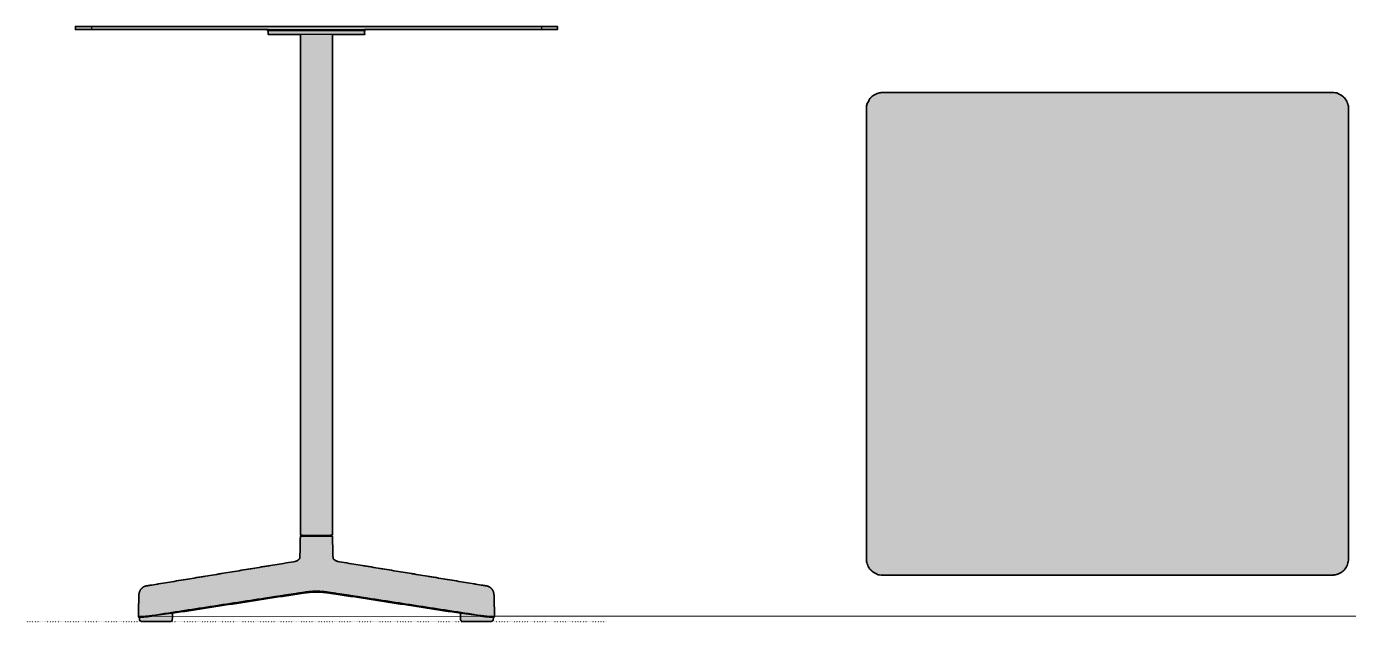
# Model space of a CAD drawing. Header units: millimetres. Extents: x 0 to 1645, y 0 to 740.
import ezdxf

# ---------------------------------------------------------------- set-up
doc = ezdxf.new("R2010")
doc.units = ezdxf.units.MM
doc.linetypes.add('Dots', pattern=[1, 0, -1])
doc.layers.add('Blocks', color=7, linetype='Continuous')
doc.layers.add('Blocks$Fill', color=7, linetype='Continuous', true_color=0xffffff)
for name, color, linetype, lineweight, true_color in [('Blocks$Inner', 7, 'Continuous', 25, 0x007f00), ('Blocks$Outline', 7, 'Continuous', 35, 0xff3f3f), ('Groud', 7, 'Dots', 25, 0x243775)]:
    doc.layers.add(name, color=color, linetype=linetype, lineweight=lineweight, true_color=true_color)

# ---------------------------------------------------------------- blocks, each defined once
blk = doc.blocks.new('Neu Dining Table Top')
at = {"layer": 'Blocks$Fill'}
blk.add_hatch(color=256, dxfattribs=at).paths.add_polyline_path([(600, -280), (600, 280), (600, 280.7), (600, 281.3), (599.9, 282), (599.8, 282.6), (599.7, 283.3), (599.6, 283.9), (599.5, 284.5), (599.3, 285.2), (599.1, 285.8), (598.9, 286.4), (598.7, 287), (598.5, 287.6), (598.2, 288.2), (597.9, 288.8), (597.6, 289.4), (597.3, 290), (597, 290.6), (596.6, 291.1), (596.2, 291.7), (595.8, 292.2), (595.4, 292.7), (595, 293.2), (594.6, 293.7), (594.1, 294.1), (593.7, 294.6), (593.2, 295), (592.7, 295.4), (592.2, 295.8), (591.7, 296.2), (591.1, 296.6), (590.6, 297), (590, 297.3), (589.4, 297.6), (588.8, 297.9), (588.2, 298.2), (587.6, 298.5), (587, 298.7), (586.4, 298.9), (585.8, 299.1), (585.2, 299.3), (584.5, 299.5), (583.9, 299.6), (583.3, 299.7), (582.6, 299.8), (582, 299.9), (581.3, 300), (580.7, 300), (580, 300), (20, 300), (19.3, 300), (18.7, 300), (18, 299.9), (17.4, 299.8), (16.7, 299.7), (16.1, 299.6), (15.5, 299.5), (14.8, 299.3), (14.2, 299.1), (13.6, 298.9), (13, 298.7), (12.4, 298.5), (11.8, 298.2), (11.2, 297.9), (10.6, 297.6), (10, 297.3), (9.4, 297), (8.9, 296.6), (8.3, 296.2), (7.8, 295.8), (7.3, 295.4), (6.8, 295), (6.3, 294.6), (5.9, 294.1), (5.4, 293.7), (5, 293.2), (4.6, 292.7), (4.2, 292.2), (3.8, 291.7), (3.4, 291.1), (3, 290.6), (2.7, 290), (2.4, 289.4), (2.1, 288.8), (1.8, 288.2), (1.5, 287.6), (1.3, 287), (1.1, 286.4), (0.9, 285.8), (0.7, 285.2), (0.5, 284.5), (0.4, 283.9), (0.3, 283.3), (0.2, 282.6), (0.1, 282), (0, 281.3), (0, 280.7), (0, 280), (0, -280), (0, -280.7), (0, -281.3), (0.1, -282), (0.2, -282.6), (0.3, -283.3), (0.4, -283.9), (0.5, -284.5), (0.7, -285.2), (0.9, -285.8), (1.1, -286.4), (1.3, -287), (1.5, -287.6), (1.8, -288.2), (2.1, -288.8), (2.4, -289.4), (2.7, -290), (3, -290.6), (3.4, -291.1), (3.8, -291.7), (4.2, -292.2), (4.6, -292.7), (5, -293.2), (5.4, -293.7), (5.9, -294.1), (6.3, -294.6), (6.8, -295), (7.3, -295.4), (7.8, -295.8), (8.3, -296.2), (8.9, -296.6), (9.4, -297), (10, -297.3), (10.6, -297.6), (11.2, -297.9), (11.8, -298.2), (12.4, -298.5), (13, -298.7), (13.6, -298.9), (14.2, -299.1), (14.8, -299.3), (15.5, -299.5), (16.1, -299.6), (16.7, -299.7), (17.4, -299.8), (18, -299.9), (18.7, -300), (19.3, -300), (20, -300), (580, -300), (580.7, -300), (581.3, -300), (582, -299.9), (582.6, -299.8), (583.3, -299.7), (583.9, -299.6), (584.5, -299.5), (585.2, -299.3), (585.8, -299.1), (586.4, -298.9), (587, -298.7), (587.6, -298.5), (588.2, -298.2), (588.8, -297.9), (589.4, -297.6), (590, -297.3), (590.6, -297), (591.1, -296.6), (591.7, -296.2), (592.2, -295.8), (592.7, -295.4), (593.2, -295), (593.7, -294.6), (594.1, -294.1), (594.6, -293.7), (595, -293.2), (595.4, -292.7), (595.8, -292.2), (596.2, -291.7), (596.6, -291.1), (597, -290.6), (597.3, -290), (597.6, -289.4), (597.9, -288.8), (598.2, -288.2), (598.5, -287.6), (598.7, -287), (598.9, -286.4), (599.1, -285.8), (599.3, -285.2), (599.5, -284.5), (599.6, -283.9), (599.7, -283.3), (599.8, -282.6), (599.9, -282), (600, -281.3), (600, -280.7)], flags=0)
at = {"layer": 'Blocks$Inner'}
for p, q in [((580, 300), (20, 300)), ((0, 280), (0, -280)), ((600, -280), (600, 280)), ((20, -300), (580, -300))]:
    blk.add_line(p, q, dxfattribs=at)
for points in [[(20, 300), (14.6, 300), (5.4, 294.6), (0, 285.4), (0, 280)], [(600, 280), (600, 285.4), (594.6, 294.6), (585.4, 300), (580, 300)], [(0, -280), (0, -285.4), (5.4, -294.6), (14.6, -300), (20, -300)], [(580, -300), (585.4, -300), (594.6, -294.6), (600, -285.4), (600, -280)]]:
    blk.add_open_spline(points, degree=2, dxfattribs=at)
at = {"layer": 'Blocks$Outline'}
blk.add_open_spline([(600, -280), (600, 0), (600, 280), (600, 285.4), (594.6, 294.6), (585.4, 300), (580, 300), (300, 300), (20, 300), (14.6, 300), (5.4, 294.6), (0, 285.4), (0, 280), (0, 0), (0, -280), (0, -285.4), (5.4, -294.6), (14.6, -300), (20, -300), (300, -300), (580, -300), (585.4, -300), (594.6, -294.6), (600, -285.4), (600, -280)], degree=2, knots=[563, 563, 563, 1123, 1123, 1124, 1125, 1126, 1126, 1686, 1686, 1687, 1688, 1689, 1689, 2249, 2249, 2250, 2251, 2252, 2252, 2812, 2812, 2813, 2814, 2815, 2815, 2815], dxfattribs=at)
blk = doc.blocks.new('Neu Dining Table Side')
at = {"layer": 'Blocks$Fill'}
blk.add_hatch(color=256, dxfattribs=at).paths.add_polyline_path([(80.9, 736.1), (60.9, 736.1), (60.9, 740.1), (80.9, 740.1), (640.9, 740.1), (660.9, 740.1), (660.9, 736.1), (640.9, 736.1), (420.9, 736.1), (420.9, 735.1), (420.9, 730.1), (380.9, 730.1), (380.9, 107.5), (378.4, 107.5), (378.4, 106), (380.9, 106), (381.2, 89.6), (381.6, 78.6), (381.8, 78.4), (382, 78.1), (382.2, 77.9), (382.5, 77.6), (382.7, 77.4), (382.9, 77.1), (383.2, 76.9), (383.4, 76.7), (383.7, 76.5), (383.9, 76.3), (384.2, 76.1), (384.4, 76), (384.7, 75.8), (385, 75.6), (385.3, 75.5), (385.6, 75.4), (385.9, 75.2), (386.2, 75.1), (386.5, 75), (386.8, 74.9), (387.1, 74.8), (387.4, 74.8), (387.7, 74.7), (387.7, 74.7), (572.7, 44.3), (572.9, 44.3), (573.1, 44.2), (573.4, 44.2), (573.6, 44.1), (573.9, 44), (574.1, 44), (574.4, 43.9), (574.6, 43.8), (574.8, 43.7), (575.1, 43.6), (575.3, 43.5), (575.5, 43.4), (575.7, 43.3), (576, 43.2), (576.2, 43.1), (576.4, 42.9), (576.6, 42.8), (576.8, 42.7), (577, 42.5), (577.2, 42.4), (577.4, 42.2), (577.6, 42.1), (577.8, 41.9), (578, 41.7), (578.2, 41.6), (578.4, 41.4), (578.5, 41.2), (578.7, 41), (578.9, 40.8), (579, 40.6), (579.2, 40.4), (579.4, 40.2), (579.5, 40), (579.6, 39.8), (579.8, 39.6), (579.9, 39.4), (580.1, 39.2), (580.2, 39), (580.3, 38.8), (580.4, 38.5), (580.5, 38.3), (580.7, 38.1), (580.8, 37.9), (580.9, 37.6), (581, 37.4), (581, 37.2), (581.1, 36.9), (581.2, 36.7), (581.3, 36.5), (581.4, 36.2), (581.4, 36), (581.5, 35.7), (581.6, 35.5), (581.6, 35.2), (581.7, 35), (581.7, 34.8), (581.8, 34.5), (581.8, 34.3), (581.8, 34), (581.8, 33.8), (581.9, 33.5), (581.9, 33.3), (581.9, 33), (581.9, 32.8), (582.6, 6.4), (582.6, 6.3), (582.6, 6.3), (582.6, 6.3), (582.6, 6.2), (582.6, 6.2), (582.6, 6.1), (582.5, 6.1), (582.5, 6.1), (582.5, 6), (582.5, 6), (582.5, 5.9), (582.5, 5.9), (582.4, 5.9), (582.4, 5.8), (582.4, 5.8), (582.4, 5.8), (582.3, 5.7), (582.3, 5.7), (582.3, 5.7), (582.3, 5.6), (582.2, 5.6), (582.2, 5.6), (582.2, 5.5), (582.1, 5.5), (582.1, 5.5), (582.1, 5.5), (582, 5.4), (582, 5.4), (582, 5.4), (581.9, 5.4), (581.9, 5.4), (581.8, 5.3), (581.8, 5.3), (581.8, 5.3), (581.7, 5.3), (581.7, 5.3), (581.6, 5.3), (581.6, 5.3), (581.5, 5.3), (581.5, 5.3), (581.5, 5.3), (581.4, 5.3), (581.2, 5.2), (581.2, 4.6), (581, 2.3), (581, 2.3), (581, 2.2), (581, 2.1), (581, 2), (581, 1.9), (580.9, 1.8), (580.9, 1.8), (580.9, 1.7), (580.9, 1.6), (580.8, 1.5), (580.8, 1.4), (580.7, 1.4), (580.7, 1.3), (580.7, 1.2), (580.6, 1.1), (580.6, 1.1), (580.5, 1), (580.5, 0.9), (580.4, 0.9), (580.3, 0.8), (580.3, 0.8), (580.2, 0.7), (578.5, 0.1), (577.9, 0.1), (542.7, 0.1), (542.6, 0.1), (542.6, 0.1), (542.5, 0.1), (542.4, 0.1), (542.3, 0.1), (542.2, 0.1), (542.1, 0.1), (542.1, 0.2), (542, 0.2), (541.9, 0.2), (541.8, 0.3), (541.7, 0.3), (541.7, 0.3), (541.6, 0.4), (541.5, 0.4), (541.4, 0.5), (541.4, 0.5), (541.3, 0.6), (541.2, 0.6), (541.2, 0.7), (541.1, 0.7), (541, 0.8), (541, 0.9), (540.9, 0.9), (540.9, 1), (540.8, 1.1), (540.8, 1.1), (540.7, 1.2), (540.7, 1.3), (540.6, 1.3), (540.6, 1.4), (540.5, 1.5), (540.5, 1.6), (540.5, 1.7), (540.4, 1.7), (540.4, 1.8), (540.4, 1.9), (540.4, 2), (540.4, 2.1), (540.3, 2.2), (540.3, 2.2), (540.3, 2.3), (540.1, 4.6), (540.2, 10.3), (371.6, 36.1), (368.3, 36.4), (365, 36.6), (361.7, 36.7), (360.2, 36.7), (356.9, 36.6), (353.6, 36.4), (350.3, 36.1), (347.1, 35.7), (181.6, 10.3), (181.7, 4.6), (181.5, 2.3), (181.5, 2.2), (181.5, 2.2), (181.5, 2.1), (181.5, 2), (181.5, 1.9), (181.4, 1.8), (181.4, 1.7), (181.4, 1.7), (181.3, 1.6), (181.3, 1.5), (181.3, 1.4), (181.2, 1.3), (181.2, 1.3), (181.1, 1.2), (181.1, 1.1), (181.1, 1.1), (181, 1), (180.9, 0.9), (180.9, 0.9), (180.8, 0.8), (180.8, 0.7), (180.7, 0.7), (180.6, 0.6), (180.6, 0.6), (180.5, 0.5), (180.4, 0.5), (180.4, 0.4), (180.3, 0.4), (180.2, 0.3), (180.1, 0.3), (180, 0.3), (180, 0.2), (179.9, 0.2), (179.8, 0.2), (179.7, 0.1), (179.6, 0.1), (179.6, 0.1), (179.5, 0.1), (179.4, 0.1), (179.3, 0.1), (179.2, 0.1), (179.1, 0.1), (179, 0.1), (143.3, 0.1), (141.6, 0.7), (141.6, 0.8), (141.5, 0.8), (141.5, 0.9), (141.4, 0.9), (141.3, 1), (141.3, 1.1), (141.2, 1.1), (141.2, 1.2), (141.2, 1.3), (141.1, 1.4), (141.1, 1.4), (141, 1.5), (141, 1.6), (141, 1.7), (140.9, 1.8), (140.9, 1.8), (140.9, 1.9), (140.9, 2), (140.9, 2.1), (140.8, 2.2), (140.8, 2.3), (140.8, 2.3), (140.6, 4.6), (140.6, 5.2), (140.5, 5.2), (140.4, 5.3), (140.3, 5.3), (140.2, 5.3), (140.2, 5.3), (140.1, 5.3), (140.1, 5.3), (140, 5.4), (140, 5.4), (140, 5.4), (139.9, 5.4), (139.9, 5.4), (139.9, 5.4), (139.8, 5.4), (139.8, 5.5), (139.8, 5.5), (139.8, 5.5), (139.8, 5.5), (139.8, 5.5), (139.7, 5.5), (139.7, 5.5), (139.7, 5.5), (139.7, 5.5), (139.7, 5.6), (139.7, 5.6), (139.6, 5.6), (139.6, 5.6), (139.6, 5.6), (139.6, 5.6), (139.5, 5.7), (139.5, 5.7), (139.5, 5.7), (139.5, 5.7), (139.5, 5.7), (139.5, 5.8), (139.5, 5.8), (139.4, 5.8), (139.4, 5.8), (139.4, 5.8), (139.4, 5.9), (139.4, 5.9), (139.4, 5.9), (139.4, 5.9), (139.4, 6), (139.3, 6), (139.3, 6), (139.3, 6), (139.3, 6.1), (139.3, 6.1), (139.3, 6.1), (139.3, 6.1), (139.3, 6.2), (139.3, 6.2), (139.3, 6.2), (139.3, 6.2), (139.3, 6.3), (139.3, 6.3), (139.3, 6.3), (139.3, 6.3), (139.3, 6.3), (139.3, 6.4), (139.3, 6.4), (139.9, 32.8), (140, 33), (140, 33.3), (140, 33.5), (140, 33.8), (140, 34), (140.1, 34.3), (140.1, 34.5), (140.1, 34.8), (140.2, 35), (140.2, 35.2), (140.3, 35.5), (140.4, 35.7), (140.4, 36), (140.5, 36.2), (140.6, 36.5), (140.6, 36.7), (140.7, 36.9), (140.8, 37.2), (140.9, 37.4), (141, 37.6), (141.1, 37.9), (141.2, 38.1), (141.3, 38.3), (141.4, 38.5), (141.5, 38.8), (141.7, 39), (141.8, 39.2), (141.9, 39.4), (142.1, 39.6), (142.2, 39.8), (142.4, 40), (142.5, 40.2), (142.7, 40.4), (142.8, 40.6), (143, 40.8), (143.2, 41), (143.3, 41.2), (143.5, 41.4), (143.7, 41.6), (143.9, 41.7), (144, 41.9), (144.2, 42.1), (144.4, 42.2), (144.6, 42.4), (144.8, 42.5), (145, 42.7), (145.2, 42.8), (145.5, 42.9), (145.7, 43.1), (145.9, 43.2), (146.1, 43.3), (146.3, 43.4), (146.6, 43.5), (146.8, 43.6), (147, 43.7), (147.3, 43.8), (147.5, 43.9), (147.7, 44), (148, 44), (148.2, 44.1), (148.5, 44.2), (148.7, 44.2), (149, 44.3), (149.2, 44.3), (334.2, 74.7), (334.5, 74.8), (334.8, 74.8), (335.1, 74.9), (335.4, 75), (335.7, 75.1), (336, 75.2), (336.2, 75.3), (336.5, 75.5), (336.7, 75.6), (336.7, 75.6), (336.7, 75.6), (336.7, 75.6), (336.7, 75.6), (336.7, 75.6), (337, 75.7), (337.3, 75.9), (337.6, 76.1), (337.9, 76.3), (338.1, 76.5), (338.4, 76.7), (338.6, 76.9), (338.9, 77.1), (339.1, 77.3), (339.3, 77.5), (339.6, 77.8), (339.8, 78), (340, 78.3), (340.3, 78.7), (340.6, 89.6), (340.9, 106), (343.4, 106), (343.4, 107.5), (340.9, 107.5), (340.9, 730.1), (300.9, 730.1), (300.9, 735.1), (300.9, 736.1)], flags=0)
at = {"layer": 'Blocks$Inner'}
for p, q in [((80.9, 736.1), (640.9, 736.1)), ((300.9, 735.1), (300.9, 736.1)), ((420.9, 736.1), (420.9, 735.1)), ((343.4, 107.5), (343.4, 106)), ((378.4, 107.5), (378.4, 106))]:
    blk.add_line(p, q, dxfattribs=at)
blk.add_lwpolyline([(80.9, 740.1), (80.9, 736.1), (60.9, 736.1), (60.9, 740.1)], close=True, dxfattribs=at)
for points in [[(80.9, 740.1), (640.9, 740.1), (640.9, 736.1), (660.9, 736.1), (660.9, 740.1), (640.9, 740.1)], [(340.9, 730.1), (340.9, 107.5), (347, 107.5), (380.9, 107.5), (380.9, 730.1)], [(140.6, 5.2), (140.6, 4.6), (140.8, 2.3), (140.8, 2.3), (140.8, 2.2), (140.9, 2.1), (140.9, 2), (140.9, 1.9), (140.9, 1.8), (140.9, 1.8), (141, 1.7), (141, 1.6), (141, 1.5), (141.1, 1.4), (141.1, 1.4), (141.2, 1.3), (141.2, 1.2), (141.2, 1.1), (141.3, 1.1), (141.3, 1), (141.4, 0.9), (141.5, 0.9), (141.5, 0.8), (141.6, 0.8), (141.6, 0.7), (143.3, 0.1), (143.9, 0.1), (151.7, 0.1), (165.4, 0.1), (168.9, 0.1), (177.7, 0.1), (179, 0.1), (179.1, 0.1), (179.2, 0.1), (179.3, 0.1), (179.4, 0.1), (179.5, 0.1), (179.6, 0.1), (179.6, 0.1), (179.7, 0.1), (179.8, 0.2), (179.9, 0.2), (180, 0.2), (180, 0.3), (180.1, 0.3), (180.2, 0.3), (180.3, 0.4), (180.4, 0.4), (180.4, 0.5), (180.5, 0.5), (180.6, 0.6), (180.6, 0.6), (180.7, 0.7), (180.8, 0.7), (180.8, 0.8), (180.9, 0.9), (180.9, 0.9), (181, 1), (181.1, 1.1), (181.1, 1.1), (181.1, 1.2), (181.2, 1.3), (181.2, 1.3), (181.3, 1.4), (181.3, 1.5), (181.3, 1.6), (181.4, 1.7), (181.4, 1.7), (181.4, 1.8), (181.5, 1.9), (181.5, 2), (181.5, 2.1), (181.5, 2.2), (181.5, 2.2), (181.5, 2.3), (181.7, 4.6), (181.6, 10.4)], [(581.2, 5.2), (581.2, 4.6), (581, 2.3), (581, 2.3), (581, 2.2), (581, 2.1), (581, 2), (581, 1.9), (580.9, 1.8), (580.9, 1.8), (580.9, 1.7), (580.9, 1.6), (580.8, 1.5), (580.8, 1.4), (580.7, 1.4), (580.7, 1.3), (580.7, 1.2), (580.6, 1.1), (580.6, 1.1), (580.5, 1), (580.5, 0.9), (580.4, 0.9), (580.3, 0.8), (580.3, 0.8), (580.2, 0.7), (578.5, 0.1), (577.9, 0.1), (570.2, 0.1), (556.5, 0.1), (553, 0.1), (544.1, 0.1), (542.8, 0.1), (542.7, 0.1), (542.6, 0.1), (542.6, 0.1), (542.5, 0.1), (542.4, 0.1), (542.3, 0.1), (542.2, 0.1), (542.1, 0.1), (542.1, 0.2), (542, 0.2), (541.9, 0.2), (541.8, 0.3), (541.7, 0.3), (541.7, 0.3), (541.6, 0.4), (541.5, 0.4), (541.4, 0.5), (541.4, 0.5), (541.3, 0.6), (541.2, 0.6), (541.2, 0.7), (541.1, 0.7), (541, 0.8), (541, 0.9), (540.9, 0.9), (540.9, 1), (540.8, 1.1), (540.8, 1.1), (540.7, 1.2), (540.7, 1.3), (540.6, 1.3), (540.6, 1.4), (540.5, 1.5), (540.5, 1.6), (540.5, 1.7), (540.4, 1.7), (540.4, 1.8), (540.4, 1.9), (540.4, 2), (540.4, 2.1), (540.3, 2.2), (540.3, 2.2), (540.3, 2.3), (540.1, 4.6), (540.2, 10.4)]]:
    blk.add_lwpolyline(points, dxfattribs=at)
blk.add_open_spline([(360.9, 730.1), (420.9, 730.1), (420.9, 735.1), (300.9, 735.1), (300.9, 730.1), (360.9, 730.1)], degree=1, knots=[0, 0, 60, 65, 185, 190, 250, 250], dxfattribs=at)
for points, degree in [([(340.6, 89.6), (340.9, 106)], 1), ([(340.9, 106), (375.1, 106)], 1), ([(375.1, 106), (380.9, 106)], 1), ([(380.9, 106), (381.2, 89.6)], 1), ([(340.3, 78.7), (340.6, 89.6)], 1), ([(381.2, 89.6), (381.6, 78.6)], 1), ([(149.2, 44.3), (334.2, 74.7)], 1), ([(334.2, 74.7), (334.5, 74.8)], 1), ([(334.5, 74.8), (334.8, 74.8)], 1), ([(334.8, 74.8), (335.1, 74.9)], 1), ([(335.1, 74.9), (335.4, 75)], 1), ([(335.4, 75), (335.7, 75.1)], 1), ([(335.7, 75.1), (336, 75.2)], 1), ([(336, 75.2), (336.2, 75.3)], 1), ([(336.2, 75.3), (336.5, 75.5)], 1), ([(336.5, 75.5), (336.8, 75.6)], 1), ([(336.7, 75.6), (337, 75.7)], 1), ([(336.8, 75.6), (336.7, 75.5)], 1), ([(336.7, 75.5), (336.7, 75.6)], 1), ([(336.7, 75.6), (336.7, 75.6)], 1), ([(336.7, 75.5), (336.7, 75.5)], 1), ([(336.7, 75.5), (336.7, 75.5)], 1), ([(336.7, 75.5), (336.7, 75.5)], 1), ([(336.7, 75.5), (336.7, 75.5)], 1), ([(336.7, 75.5), (336.7, 75.5)], 1), ([(336.7, 75.5), (336.7, 75.5)], 1), ([(337, 75.7), (337.3, 75.9)], 1), ([(337.3, 75.9), (337.6, 76.1)], 1), ([(337.6, 76.1), (337.9, 76.3)], 1), ([(337.9, 76.3), (338.1, 76.5)], 1), ([(338.1, 76.5), (338.4, 76.7)], 1), ([(338.4, 76.7), (338.6, 76.9)], 1), ([(338.6, 76.9), (338.9, 77.1)], 1), ([(338.9, 77.1), (339.1, 77.3)], 1), ([(339.1, 77.3), (339.3, 77.5)], 1), ([(339.3, 77.5), (339.6, 77.8)], 1), ([(339.6, 77.8), (339.8, 78)], 1), ([(339.8, 78), (340, 78.3)], 1), ([(340, 78.3), (340.3, 78.7)], 1), ([(381.6, 78.6), (381.8, 78.4)], 1), ([(381.8, 78.4), (382, 78.1)], 1), ([(382, 78.1), (382.2, 77.9)], 1), ([(382.2, 77.9), (382.5, 77.6)], 1), ([(382.5, 77.6), (382.7, 77.4)], 1), ([(382.7, 77.4), (382.9, 77.1)], 1), ([(382.9, 77.1), (383.2, 76.9)], 1), ([(383.2, 76.9), (383.4, 76.7)], 1), ([(383.4, 76.7), (383.7, 76.5)], 1), ([(383.7, 76.5), (383.9, 76.3)], 1), ([(383.9, 76.3), (384.2, 76.1)], 1), ([(384.2, 76.1), (384.4, 76)], 1), ([(384.4, 76), (384.7, 75.8)], 1), ([(384.7, 75.8), (385, 75.6)], 1), ([(385, 75.6), (385.3, 75.5)], 1), ([(385.3, 75.5), (385.6, 75.4)], 1), ([(385.6, 75.4), (385.9, 75.2)], 1), ([(385.9, 75.2), (386.2, 75.1)], 1), ([(386.2, 75.1), (386.5, 75)], 1), ([(386.5, 75), (386.8, 74.9)], 1), ([(386.8, 74.9), (387.1, 74.8)], 1), ([(387.1, 74.8), (387.4, 74.8)], 1), ([(387.4, 74.8), (387.8, 74.7)], 1), ([(387.8, 74.7), (387.5, 74.7)], 1), ([(387.5, 74.7), (387.7, 74.7)], 1), ([(387.7, 74.7), (572.7, 44.3)], 1), ([(387.8, 74.7), (387.9, 74.7)], 1), ([(387.9, 74.7), (387.8, 74.7)], 1), ([(387.8, 74.7), (387.8, 74.7)], 1), ([(387.9, 74.7), (387.9, 74.7)], 1), ([(387.9, 74.7), (387.9, 74.7)], 1), ([(387.9, 74.7), (387.9, 74.7)], 1), ([(387.9, 74.7), (387.9, 74.7)], 1), ([(387.9, 74.7), (387.9, 74.7)], 1), ([(387.9, 74.7), (387.9, 74.7)], 1), ([(387.9, 74.7), (387.9, 74.7)], 1), ([(387.9, 74.7), (387.9, 74.7)], 1), ([(387.9, 74.7), (387.9, 74.7)], 1), ([(387.9, 74.7), (387.9, 74.7)], 1), ([(387.9, 74.7), (387.9, 74.7)], 1), ([(139.9, 32.8), (140, 33.8), (140.3, 35.7), (141, 37.7), (141.9, 39.4), (143.1, 41), (144.6, 42.4), (146.3, 43.5), (148.2, 44.2), (149.2, 44.3)], 2), ([(347.1, 35.7), (153.2, 6)], 1), ([(347.5, 36.7), (299.1, 29.4)], 1), ([(350.3, 36.1), (347.1, 35.7)], 1), ([(350.7, 37.1), (347.5, 36.7)], 1), ([(353.6, 36.4), (350.3, 36.1)], 1), ([(353.8, 37.4), (350.7, 37.1)], 1), ([(356.9, 36.6), (353.6, 36.4)], 1), ([(357, 37.6), (353.8, 37.4)], 1), ([(360.2, 36.7), (356.9, 36.6)], 1), ([(360.2, 37.7), (357, 37.6)], 1), ([(361.7, 37.7), (360.2, 37.7)], 1), ([(361.7, 36.7), (360.2, 36.7)], 1), ([(364.8, 37.6), (361.7, 37.7)], 1), ([(365, 36.6), (361.7, 36.7)], 1), ([(368, 37.4), (364.8, 37.6)], 1), ([(368.3, 36.4), (365, 36.6)], 1), ([(371.2, 37.1), (368, 37.4)], 1), ([(371.6, 36.1), (368.3, 36.4)], 1), ([(374.4, 36.7), (371.2, 37.1)], 1), ([(374.9, 35.7), (371.6, 36.1)], 1), ([(422.8, 29.4), (374.4, 36.7)], 1), ([(568.6, 6), (374.9, 35.7)], 1), ([(572.7, 44.3), (573.6, 44.2), (575.5, 43.5), (577.3, 42.4), (578.7, 41), (580, 39.4), (580.9, 37.7), (581.5, 35.7), (581.9, 33.8), (581.9, 32.8)], 2), ([(139.3, 6.4), (139.9, 32.8)], 1), ([(299.1, 29.4), (153.7, 7)], 1), ([(568.1, 7), (422.8, 29.4)], 1), ([(581.9, 32.8), (582.6, 6.4)], 1), ([(153.7, 7), (152.8, 6.9), (151, 6.7), (149.2, 6.5), (147.4, 6.4), (145.6, 6.3), (143.8, 6.2), (141.9, 6.2), (140.1, 6.2), (139.3, 6.4)], 2), ([(139.3, 6.3), (139.3, 6.4)], 1), ([(139.3, 6.4), (139.3, 6.4)], 1), ([(139.3, 6.2), (139.3, 6.3)], 1), ([(139.3, 6.3), (139.3, 6.3)], 1), ([(139.3, 6.3), (139.3, 6.3)], 1), ([(139.3, 6.3), (139.3, 6.3)], 1), ([(139.3, 6.3), (139.3, 6.3)], 1), ([(139.3, 6.1), (139.3, 6.2)], 1), ([(139.3, 6.2), (139.3, 6.2)], 1), ([(139.3, 6.2), (139.3, 6.2)], 1), ([(139.3, 6.2), (139.3, 6.2)], 1), ([(139.3, 6), (139.3, 6.1)], 1), ([(139.3, 6.1), (139.3, 6.1)], 1), ([(139.3, 6.1), (139.3, 6.1)], 1), ([(139.3, 6.1), (139.3, 6.1)], 1), ([(139.4, 6), (139.3, 6)], 1), ([(139.3, 6), (139.3, 6)], 1), ([(139.3, 6), (139.3, 6)], 1), ([(139.4, 5.9), (139.4, 6)], 1), ([(139.4, 5.8), (139.4, 5.9)], 1), ([(139.4, 5.9), (139.4, 5.9)], 1), ([(139.4, 5.9), (139.4, 5.9)], 1), ([(139.4, 5.9), (139.4, 5.9)], 1), ([(139.5, 5.8), (139.4, 5.8)], 1), ([(139.4, 5.8), (139.4, 5.8)], 1), ([(139.4, 5.8), (139.4, 5.8)], 1), ([(139.5, 5.7), (139.5, 5.8)], 1), ([(139.5, 5.8), (139.5, 5.8)], 1), ([(139.6, 5.6), (139.5, 5.7)], 1), ([(139.5, 5.7), (139.5, 5.7)], 1), ([(139.5, 5.7), (139.5, 5.7)], 1), ([(139.5, 5.7), (139.5, 5.7)], 1), ([(139.5, 5.7), (139.5, 5.7)], 1), ([(139.7, 5.6), (139.6, 5.6)], 1), ([(139.6, 5.6), (139.6, 5.6)], 1), ([(139.6, 5.6), (139.6, 5.6)], 1), ([(139.6, 5.6), (139.6, 5.6)], 1), ([(139.6, 5.6), (139.6, 5.6)], 1), ([(139.7, 5.5), (139.7, 5.6)], 1), ([(139.7, 5.6), (139.7, 5.6)], 1), ([(139.8, 5.5), (139.7, 5.5)], 1), ([(139.7, 5.5), (139.7, 5.5)], 1), ([(139.7, 5.5), (139.7, 5.5)], 1), ([(139.7, 5.5), (139.7, 5.5)], 1), ([(139.8, 5.4), (139.8, 5.5)], 1), ([(139.8, 5.5), (139.8, 5.5)], 1), ([(139.8, 5.5), (139.8, 5.5)], 1), ([(139.8, 5.5), (139.8, 5.5)], 1), ([(139.8, 5.5), (139.8, 5.5)], 1), ([(139.9, 5.4), (139.8, 5.4)], 1), ([(140, 5.4), (139.9, 5.4)], 1), ([(139.9, 5.4), (139.9, 5.4)], 1), ([(139.9, 5.4), (139.9, 5.4)], 1), ([(140.1, 5.3), (140, 5.4)], 1), ([(140, 5.4), (140, 5.4)], 1), ([(140, 5.4), (140, 5.4)], 1), ([(140.2, 5.3), (140.1, 5.3)], 1), ([(140.1, 5.3), (140.1, 5.3)], 1), ([(140.3, 5.3), (140.2, 5.3)], 1), ([(140.2, 5.3), (140.2, 5.3)], 1), ([(140.4, 5.3), (140.3, 5.3)], 1), ([(140.5, 5.2), (140.4, 5.3)], 1), ([(140.8, 5.2), (140.5, 5.2)], 1), ([(141.1, 5.2), (140.8, 5.2)], 1), ([(141.4, 5.2), (141.1, 5.2)], 1), ([(141.7, 5.2), (141.4, 5.2)], 1), ([(142.6, 5.2), (141.7, 5.2)], 1), ([(143.4, 5.2), (142.6, 5.2)], 1), ([(145.6, 5.2), (143.4, 5.2)], 1), ([(150.3, 5.6), (145.6, 5.2)], 1), ([(153.2, 6), (150.3, 5.6)], 1), ([(582.6, 6.4), (581.8, 6.2), (579.9, 6.2), (578.1, 6.2), (576.3, 6.3), (574.5, 6.4), (572.6, 6.5), (570.8, 6.7), (569, 6.9), (568.1, 7)], 2), ([(569.5, 5.8), (568.6, 6)], 1), ([(571.7, 5.6), (569.5, 5.8)], 1), ([(574, 5.4), (571.7, 5.6)], 1), ([(576.4, 5.2), (574, 5.4)], 1), ([(578.5, 5.2), (576.4, 5.2)], 1), ([(580.2, 5.2), (578.5, 5.2)], 1), ([(580.5, 5.2), (580.2, 5.2)], 1), ([(580.8, 5.2), (580.5, 5.2)], 1), ([(581.1, 5.2), (580.8, 5.2)], 1), ([(581.4, 5.3), (581.1, 5.2)], 1), ([(581.5, 5.3), (581.4, 5.3)], 1), ([(581.6, 5.3), (581.5, 5.3)], 1), ([(581.5, 5.3), (581.5, 5.3)], 1), ([(581.5, 5.3), (581.5, 5.3)], 1), ([(581.7, 5.3), (581.6, 5.3)], 1), ([(581.6, 5.3), (581.6, 5.3)], 1), ([(581.8, 5.3), (581.7, 5.3)], 1), ([(581.7, 5.3), (581.7, 5.3)], 1), ([(581.9, 5.4), (581.8, 5.3)], 1), ([(581.8, 5.3), (581.8, 5.3)], 1), ([(581.8, 5.3), (581.8, 5.3)], 1), ([(582, 5.4), (581.9, 5.4)], 1), ([(581.9, 5.4), (581.9, 5.4)], 1), ([(582.1, 5.5), (582, 5.4)], 1), ([(582, 5.4), (582, 5.4)], 1), ([(582, 5.4), (582, 5.4)], 1), ([(582.2, 5.5), (582.1, 5.5)], 1), ([(582.1, 5.5), (582.1, 5.5)], 1), ([(582.1, 5.5), (582.1, 5.5)], 1), ([(582.3, 5.6), (582.2, 5.6)], 1), ([(582.2, 5.6), (582.2, 5.6)], 1), ([(582.2, 5.6), (582.2, 5.5)], 1), ([(582.4, 5.8), (582.3, 5.7)], 1), ([(582.3, 5.7), (582.3, 5.7)], 1), ([(582.3, 5.7), (582.3, 5.7)], 1), ([(582.3, 5.7), (582.3, 5.6)], 1), ([(582.5, 5.9), (582.4, 5.9)], 1), ([(582.4, 5.9), (582.4, 5.8)], 1), ([(582.4, 5.8), (582.4, 5.8)], 1), ([(582.4, 5.8), (582.4, 5.8)], 1), ([(582.6, 6.1), (582.5, 6.1)], 1), ([(582.5, 6.1), (582.5, 6.1)], 1), ([(582.5, 6.1), (582.5, 6)], 1), ([(582.5, 6), (582.5, 6)], 1), ([(582.5, 6), (582.5, 5.9)], 1), ([(582.5, 5.9), (582.5, 5.9)], 1), ([(582.6, 6.4), (582.6, 6.3)], 1), ([(582.6, 6.3), (582.6, 6.3)], 1), ([(582.6, 6.3), (582.6, 6.3)], 1), ([(582.6, 6.3), (582.6, 6.2)], 1), ([(582.6, 6.2), (582.6, 6.2)], 1), ([(582.6, 6.2), (582.6, 6.1)], 1)]:
    blk.add_open_spline(points, degree=degree, dxfattribs=at)
at = {"layer": 'Blocks$Outline'}
for points in [[(80.9, 736.1), (60.9, 736.1), (60.9, 740.1), (80.9, 740.1)], [(80.9, 740.1), (640.9, 740.1)], [(300.9, 736.1), (80.9, 736.1)], [(300.9, 735.1), (300.9, 736.1)], [(340.9, 730.1), (300.9, 730.1), (300.9, 735.1)], [(343.4, 107.5), (340.9, 107.5), (340.9, 730.1)], [(380.9, 730.1), (380.9, 107.5), (378.4, 107.5)], [(420.9, 735.1), (420.9, 730.1), (380.9, 730.1)], [(640.9, 736.1), (420.9, 736.1)], [(420.9, 736.1), (420.9, 735.1)], [(640.9, 740.1), (660.9, 740.1), (660.9, 736.1), (640.9, 736.1)], [(343.4, 106), (343.4, 107.5)], [(378.4, 107.5), (378.4, 106)], [(181.6, 10.3), (181.7, 4.6), (181.5, 2.3), (181.5, 2.2), (181.5, 2.2), (181.5, 2.1), (181.5, 2), (181.5, 1.9), (181.4, 1.8), (181.4, 1.7), (181.4, 1.7), (181.3, 1.6), (181.3, 1.5), (181.3, 1.4), (181.2, 1.3), (181.2, 1.3), (181.1, 1.2), (181.1, 1.1), (181.1, 1.1), (181, 1), (180.9, 0.9), (180.9, 0.9), (180.8, 0.8), (180.8, 0.7), (180.7, 0.7), (180.6, 0.6), (180.6, 0.6), (180.5, 0.5), (180.4, 0.5), (180.4, 0.4), (180.3, 0.4), (180.2, 0.3), (180.1, 0.3), (180, 0.3), (180, 0.2), (179.9, 0.2), (179.8, 0.2), (179.7, 0.1), (179.6, 0.1), (179.6, 0.1), (179.5, 0.1), (179.4, 0.1), (179.3, 0.1), (179.2, 0.1), (179.1, 0.1), (179, 0.1), (177.7, 0.1), (168.9, 0.1), (165.4, 0.1), (151.7, 0.1), (143.9, 0.1), (143.3, 0.1), (141.6, 0.7), (141.6, 0.8), (141.5, 0.8), (141.5, 0.9), (141.4, 0.9), (141.3, 1), (141.3, 1.1), (141.2, 1.1), (141.2, 1.2), (141.2, 1.3), (141.1, 1.4), (141.1, 1.4), (141, 1.5), (141, 1.6), (141, 1.7), (140.9, 1.8), (140.9, 1.8), (140.9, 1.9), (140.9, 2), (140.9, 2.1), (140.8, 2.2), (140.8, 2.3), (140.8, 2.3), (140.6, 4.6), (140.6, 5.2)], [(581.2, 5.2), (581.2, 4.6), (581, 2.3), (581, 2.3), (581, 2.2), (581, 2.1), (581, 2), (581, 1.9), (580.9, 1.8), (580.9, 1.8), (580.9, 1.7), (580.9, 1.6), (580.8, 1.5), (580.8, 1.4), (580.7, 1.4), (580.7, 1.3), (580.7, 1.2), (580.6, 1.1), (580.6, 1.1), (580.5, 1), (580.5, 0.9), (580.4, 0.9), (580.3, 0.8), (580.3, 0.8), (580.2, 0.7), (578.5, 0.1), (577.9, 0.1), (570.2, 0.1), (556.5, 0.1), (553, 0.1), (544.1, 0.1), (542.8, 0.1), (542.7, 0.1), (542.6, 0.1), (542.6, 0.1), (542.5, 0.1), (542.4, 0.1), (542.3, 0.1), (542.2, 0.1), (542.1, 0.1), (542.1, 0.2), (542, 0.2), (541.9, 0.2), (541.8, 0.3), (541.7, 0.3), (541.7, 0.3), (541.6, 0.4), (541.5, 0.4), (541.4, 0.5), (541.4, 0.5), (541.3, 0.6), (541.2, 0.6), (541.2, 0.7), (541.1, 0.7), (541, 0.8), (541, 0.9), (540.9, 0.9), (540.9, 1), (540.8, 1.1), (540.8, 1.1), (540.7, 1.2), (540.7, 1.3), (540.6, 1.3), (540.6, 1.4), (540.5, 1.5), (540.5, 1.6), (540.5, 1.7), (540.4, 1.7), (540.4, 1.8), (540.4, 1.9), (540.4, 2), (540.4, 2.1), (540.3, 2.2), (540.3, 2.2), (540.3, 2.3), (540.1, 4.6), (540.2, 10.3)]]:
    blk.add_lwpolyline(points, dxfattribs=at)
for points, knots in [([(336.7, 75.6), (336.7, 75.6), (336.7, 75.6), (336.9, 75.7), (337, 75.7), (337.2, 75.8), (337.3, 75.9), (337.5, 76), (337.6, 76.1), (337.7, 76.2), (337.9, 76.3), (338, 76.4), (338.1, 76.5), (338.3, 76.6), (338.4, 76.7), (338.5, 76.8), (338.6, 76.9), (338.8, 77), (338.9, 77.1), (339, 77.2), (339.1, 77.3), (339.2, 77.4), (339.3, 77.5), (339.4, 77.7), (339.6, 77.8), (339.7, 77.9), (339.8, 78), (339.9, 78.1), (340, 78.3), (340.1, 78.5), (340.3, 78.7), (340.4, 84.1), (340.6, 89.6), (340.8, 97.8), (340.9, 106), (342.2, 106), (343.4, 106)], [475.977519, 475.977519, 475.977519, 475.977521, 475.977521, 476.302151, 476.302151, 476.62678, 476.62678, 476.95141, 476.95141, 477.276039, 477.276039, 477.600669, 477.600669, 477.925299, 477.925299, 478.249928, 478.249928, 478.574558, 478.574558, 478.899187, 478.899187, 479.223817, 479.223817, 479.548447, 479.548447, 479.873076, 479.873076, 480.197706, 480.197706, 480.680602, 480.680602, 491.584995, 491.584995, 508.069518, 508.069518, 510.566226, 510.566226, 510.566226]), ([(378.4, 106), (379.7, 106), (380.9, 106), (381.1, 97.8), (381.2, 89.6), (381.4, 84.1), (381.6, 78.6), (381.7, 78.5), (381.8, 78.4), (381.9, 78.2), (382, 78.1), (382.1, 78), (382.2, 77.9), (382.4, 77.7), (382.5, 77.6), (382.6, 77.5), (382.7, 77.4), (382.8, 77.3), (382.9, 77.1), (383, 77), (383.2, 76.9), (383.3, 76.8), (383.4, 76.7), (383.5, 76.6), (383.7, 76.5), (383.8, 76.4), (383.9, 76.3), (384, 76.2), (384.2, 76.1), (384.3, 76.1), (384.4, 76), (384.6, 75.9), (384.7, 75.8), (384.9, 75.7), (385, 75.6), (385.2, 75.6), (385.3, 75.5), (385.4, 75.4), (385.6, 75.4), (385.7, 75.3), (385.9, 75.2), (386, 75.2), (386.2, 75.1), (386.3, 75.1), (386.5, 75), (386.7, 75), (386.8, 74.9), (387, 74.9), (387.1, 74.8), (387.3, 74.8), (387.4, 74.8), (387.6, 74.7), (387.7, 74.7)], [545.566226, 545.566226, 545.566226, 548.062817, 548.062817, 564.547342, 564.547342, 575.499767, 575.499767, 575.823262, 575.823262, 576.146756, 576.146756, 576.470251, 576.470251, 576.793745, 576.793745, 577.11724, 577.11724, 577.440734, 577.440734, 577.764229, 577.764229, 578.087723, 578.087723, 578.411218, 578.411218, 578.734712, 578.734712, 579.058207, 579.058207, 579.381701, 579.381701, 579.705196, 579.705196, 580.02869, 580.02869, 580.352185, 580.352185, 580.675679, 580.675679, 580.999174, 580.999174, 581.322668, 581.322668, 581.646163, 581.646163, 581.969657, 581.969657, 582.293152, 582.293152, 582.616646, 582.616646, 582.91575, 582.91575, 582.91575]), ([(140.6, 5.2), (140.6, 5.2), (140.5, 5.2), (140.4, 5.3), (140.4, 5.3), (140.3, 5.3), (140.3, 5.3), (140.3, 5.3), (140.2, 5.3), (140.2, 5.3), (140.2, 5.3), (140.2, 5.3), (140.1, 5.3), (140.1, 5.3), (140.1, 5.3), (140.1, 5.4), (140, 5.4), (140, 5.4), (140, 5.4), (140, 5.4), (140, 5.4), (140, 5.4), (139.9, 5.4), (139.9, 5.4), (139.9, 5.4), (139.9, 5.4), (139.9, 5.4), (139.9, 5.4), (139.8, 5.4), (139.8, 5.4), (139.8, 5.5), (139.8, 5.5), (139.8, 5.5), (139.8, 5.5), (139.8, 5.5), (139.8, 5.5), (139.8, 5.5), (139.8, 5.5), (139.8, 5.5), (139.7, 5.5), (139.7, 5.5), (139.7, 5.5), (139.7, 5.5), (139.7, 5.5), (139.7, 5.5), (139.7, 5.5), (139.7, 5.5), (139.7, 5.5), (139.7, 5.6), (139.7, 5.6), (139.7, 5.6), (139.6, 5.6), (139.6, 5.6), (139.6, 5.6), (139.6, 5.6), (139.6, 5.6), (139.6, 5.6), (139.6, 5.6), (139.6, 5.6), (139.6, 5.6), (139.6, 5.6), (139.6, 5.7), (139.5, 5.7), (139.5, 5.7), (139.5, 5.7), (139.5, 5.7), (139.5, 5.7), (139.5, 5.7), (139.5, 5.7), (139.5, 5.7), (139.5, 5.7), (139.5, 5.8), (139.5, 5.8), (139.5, 5.8), (139.5, 5.8), (139.4, 5.8), (139.4, 5.8), (139.4, 5.8), (139.4, 5.8), (139.4, 5.8), (139.4, 5.8), (139.4, 5.9), (139.4, 5.9), (139.4, 5.9), (139.4, 5.9), (139.4, 5.9), (139.4, 5.9), (139.4, 5.9), (139.4, 5.9), (139.4, 5.9), (139.4, 6), (139.3, 6), (139.3, 6), (139.3, 6), (139.3, 6), (139.3, 6), (139.3, 6), (139.3, 6), (139.3, 6.1), (139.3, 6.1), (139.3, 6.1), (139.3, 6.1), (139.3, 6.1), (139.3, 6.1), (139.3, 6.1), (139.3, 6.1), (139.3, 6.2), (139.3, 6.2), (139.3, 6.2), (139.3, 6.2), (139.3, 6.2), (139.3, 6.2), (139.3, 6.2), (139.3, 6.2), (139.3, 6.3), (139.3, 6.3), (139.3, 6.3), (139.3, 6.3), (139.3, 6.3), (139.3, 6.3), (139.3, 6.3), (139.3, 6.3), (139.3, 6.3), (139.3, 6.4), (139.3, 6.4), (139.3, 6.4), (139.3, 6.4), (139.6, 19.6), (139.9, 32.8), (140, 33.8), (140.3, 35.7), (141, 37.7), (141.9, 39.4), (143.1, 41), (144.6, 42.4), (146.3, 43.5), (148.2, 44.2), (149.2, 44.3), (241.7, 59.5), (334.2, 74.7), (334.4, 74.7), (334.5, 74.8), (334.7, 74.8), (334.8, 74.8), (335, 74.9), (335.1, 74.9), (335.3, 75), (335.4, 75), (335.5, 75.1), (335.7, 75.1), (335.8, 75.2), (336, 75.2), (336.1, 75.3), (336.2, 75.3), (336.4, 75.4), (336.5, 75.5), (336.6, 75.5), (336.7, 75.6)], [249.10689, 249.10689, 249.10689, 249.262304, 249.262304, 249.363526, 249.363526, 249.468338, 249.468338, 249.521194, 249.521194, 249.573882, 249.573882, 249.626061, 249.626061, 249.677402, 249.677402, 249.734685, 249.734685, 249.764517, 249.764517, 249.795211, 249.795211, 249.826825, 249.826825, 249.859428, 249.859428, 249.893099, 249.893099, 249.927926, 249.927926, 249.964008, 249.964008, 249.982555, 249.982555, 250.001457, 250.001457, 250.02073, 250.02073, 250.040389, 250.040389, 250.060452, 250.060452, 250.080936, 250.080936, 250.101857, 250.101857, 250.123233, 250.123233, 250.145084, 250.145084, 250.167428, 250.167428, 250.190285, 250.190285, 250.213673, 250.213673, 250.237614, 250.237614, 250.262127, 250.262127, 250.286727, 250.286727, 250.31143, 250.31143, 250.336232, 250.336232, 250.361125, 250.361125, 250.386104, 250.386104, 250.411161, 250.411161, 250.436291, 250.436291, 250.461485, 250.461485, 250.486737, 250.486737, 250.512041, 250.512041, 250.537388, 250.537388, 250.562773, 250.562773, 250.588187, 250.588187, 250.613622, 250.613622, 250.639073, 250.639073, 250.664531, 250.664531, 250.689989, 250.689989, 250.71544, 250.71544, 250.740876, 250.740876, 250.76629, 250.76629, 250.791674, 250.791674, 250.817021, 250.817021, 250.842325, 250.842325, 250.867577, 250.867577, 250.892772, 250.892772, 250.917901, 250.917901, 250.942958, 250.942958, 250.967937, 250.967937, 250.99283, 250.99283, 251.017632, 251.017632, 251.042336, 251.042336, 251.066935, 251.066935, 251.086238, 251.086238, 251.105525, 251.105525, 277.451088, 277.451088, 278.451088, 279.451088, 280.451088, 281.451088, 282.451088, 283.451088, 284.451088, 285.451088, 285.451088, 472.949699, 472.949699, 473.251945, 473.251945, 473.55419, 473.55419, 473.856436, 473.856436, 474.158682, 474.158682, 474.460927, 474.460927, 474.763173, 474.763173, 475.065419, 475.065419, 475.367664, 475.367664, 475.629958, 475.629958, 475.629958]), ([(387.7, 74.7), (387.7, 74.7), (387.7, 74.7), (480.2, 59.5), (572.7, 44.3), (573.6, 44.2), (575.5, 43.5), (577.3, 42.4), (578.7, 41), (580, 39.4), (580.9, 37.7), (581.5, 35.7), (581.9, 33.8), (581.9, 32.8), (582.3, 19.6), (582.6, 6.4), (582.6, 6.4), (582.6, 6.3), (582.6, 6.3), (582.6, 6.3), (582.6, 6.3), (582.6, 6.3), (582.6, 6.2), (582.6, 6.2), (582.6, 6.2), (582.6, 6.2), (582.6, 6.2), (582.6, 6.1), (582.5, 6.1), (582.5, 6.1), (582.5, 6.1), (582.5, 6.1), (582.5, 6), (582.5, 6), (582.5, 6), (582.5, 6), (582.5, 6), (582.5, 5.9), (582.5, 5.9), (582.5, 5.9), (582.4, 5.9), (582.4, 5.9), (582.4, 5.8), (582.4, 5.8), (582.4, 5.8), (582.4, 5.8), (582.4, 5.8), (582.4, 5.8), (582.4, 5.7), (582.3, 5.7), (582.3, 5.7), (582.3, 5.7), (582.3, 5.7), (582.3, 5.7), (582.3, 5.6), (582.3, 5.6), (582.2, 5.6), (582.2, 5.6), (582.2, 5.6), (582.2, 5.6), (582.2, 5.6), (582.2, 5.5), (582.1, 5.5), (582.1, 5.5), (582.1, 5.5), (582.1, 5.5), (582.1, 5.5), (582.1, 5.5), (582, 5.5), (582, 5.4), (582, 5.4), (582, 5.4), (582, 5.4), (582, 5.4), (581.9, 5.4), (581.9, 5.4), (581.9, 5.4), (581.9, 5.4), (581.9, 5.4), (581.8, 5.3), (581.8, 5.3), (581.8, 5.3), (581.8, 5.3), (581.8, 5.3), (581.7, 5.3), (581.7, 5.3), (581.7, 5.3), (581.7, 5.3), (581.7, 5.3), (581.6, 5.3), (581.6, 5.3), (581.6, 5.3), (581.6, 5.3), (581.5, 5.3), (581.5, 5.3), (581.5, 5.3), (581.5, 5.3), (581.5, 5.3), (581.4, 5.3), (581.4, 5.3), (581.3, 5.2), (581.2, 5.2)], [583.639803, 583.639803, 583.639803, 583.645271, 583.645271, 771.043535, 771.043535, 772.043535, 773.043535, 774.043535, 775.043535, 776.043535, 777.043535, 778.043535, 779.043535, 779.043535, 805.389148, 805.389148, 805.431648, 805.431648, 805.474149, 805.474149, 805.516649, 805.516649, 805.559149, 805.559149, 805.601649, 805.601649, 805.64415, 805.64415, 805.68665, 805.68665, 805.72915, 805.72915, 805.77165, 805.77165, 805.81415, 805.81415, 805.856651, 805.856651, 805.899151, 805.899151, 805.941651, 805.941651, 805.984151, 805.984151, 806.026652, 806.026652, 806.069152, 806.069152, 806.111652, 806.111652, 806.154152, 806.154152, 806.196652, 806.196652, 806.239153, 806.239153, 806.281653, 806.281653, 806.324153, 806.324153, 806.366653, 806.366653, 806.409154, 806.409154, 806.451654, 806.451654, 806.494154, 806.494154, 806.536654, 806.536654, 806.579154, 806.579154, 806.621655, 806.621655, 806.664155, 806.664155, 806.706655, 806.706655, 806.749155, 806.749155, 806.791655, 806.791655, 806.834156, 806.834156, 806.876656, 806.876656, 806.919156, 806.919156, 806.961656, 806.961656, 807.004157, 807.004157, 807.046657, 807.046657, 807.089157, 807.089157, 807.131657, 807.131657, 807.174157, 807.174157, 807.375863, 807.375863, 807.375863]), ([(540.2, 10.3), (457.6, 23), (374.9, 35.7), (373.2, 35.9), (371.6, 36.1), (370, 36.3), (368.3, 36.4), (366.6, 36.5), (365, 36.6), (363.3, 36.6), (361.7, 36.7), (360.9, 36.7), (360.2, 36.7), (358.5, 36.6), (356.9, 36.6), (355.3, 36.5), (353.6, 36.4), (352, 36.3), (350.3, 36.1), (348.7, 35.9), (347.1, 35.7)], [848.740214, 848.740214, 848.740214, 1016.017003, 1016.017003, 1019.330979, 1019.330979, 1022.644955, 1022.644955, 1025.95893, 1025.95893, 1029.272906, 1029.272906, 1030.776033, 1030.776033, 1034.065278, 1034.065278, 1037.354523, 1037.354523, 1040.643767, 1040.643767, 1043.933012, 1043.933012, 1043.933012])]:
    blk.add_open_spline(points, degree=2, knots=knots, dxfattribs=at)
blk.add_open_spline([(347.1, 35.7), (264.3, 23), (181.6, 10.3)], degree=2, dxfattribs=at)

msp = doc.modelspace()

# ---------------------------------------------------------------- linework, layer by layer
at = {"layer": 'Groud'}
msp.add_lwpolyline([(0, 0), (721.9, 0)], dxfattribs=at)

# ---------------------------------------------------------------- block references
at = {"layer": 'Blocks'}
for name, p in [('Neu Dining Table Side', (0, 0)), ('Neu Dining Table Top', (1045.4, 357.8))]:
    msp.add_blockref(name, p, dxfattribs=at)

doc.saveas('drawing.dxf')
